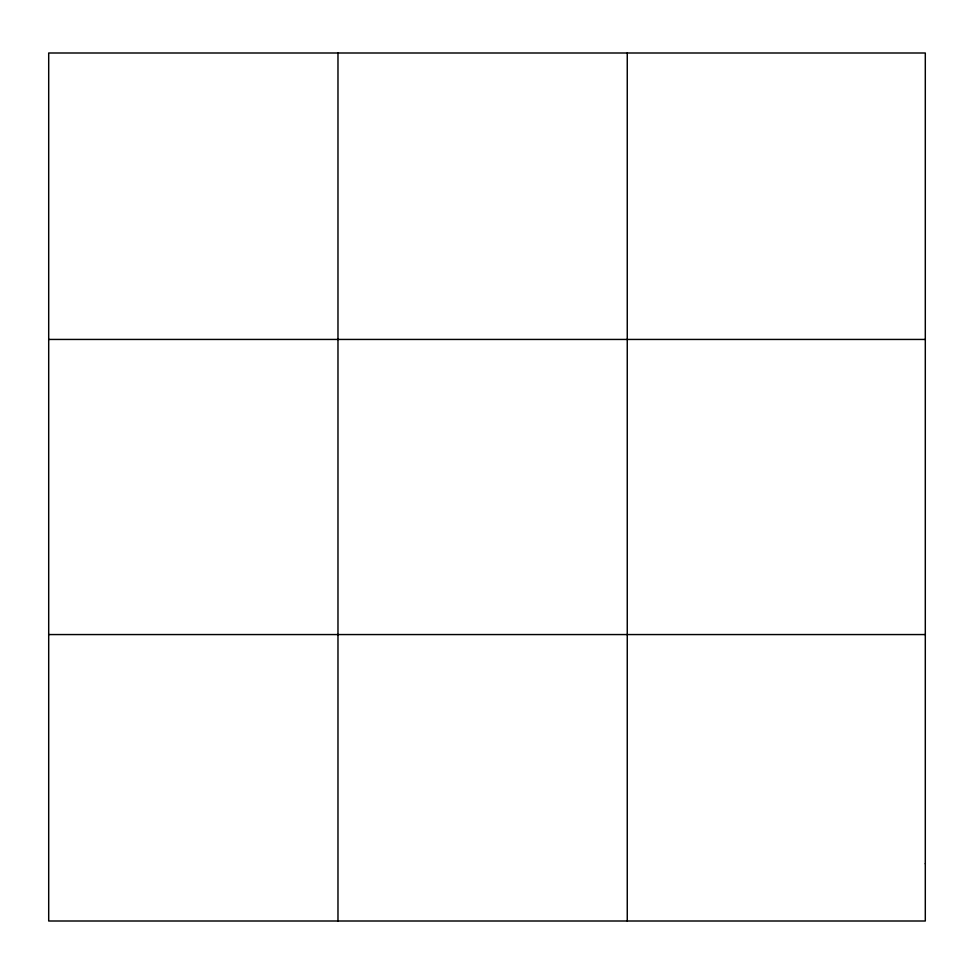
<?xml version="1.0" encoding="UTF-8"?>
<svg xmlns="http://www.w3.org/2000/svg" width="974" height="974" viewBox="0 0 974 974"><rect width="100%" height="100%" fill="white"/><g stroke="black" fill="none" stroke-linecap="round" stroke-linejoin="round"><path stroke-width="1.46" d="M337.978 921.002L337.978 52.998M627.256 921.002L627.256 52.998M48.7 339.439L925.3 339.439M48.7 634.561L925.3 634.561M925.3 863.707L925.3 921.002L48.7 921.002L48.7 52.998L925.3 52.998L925.3 863.707"/></g></svg>
